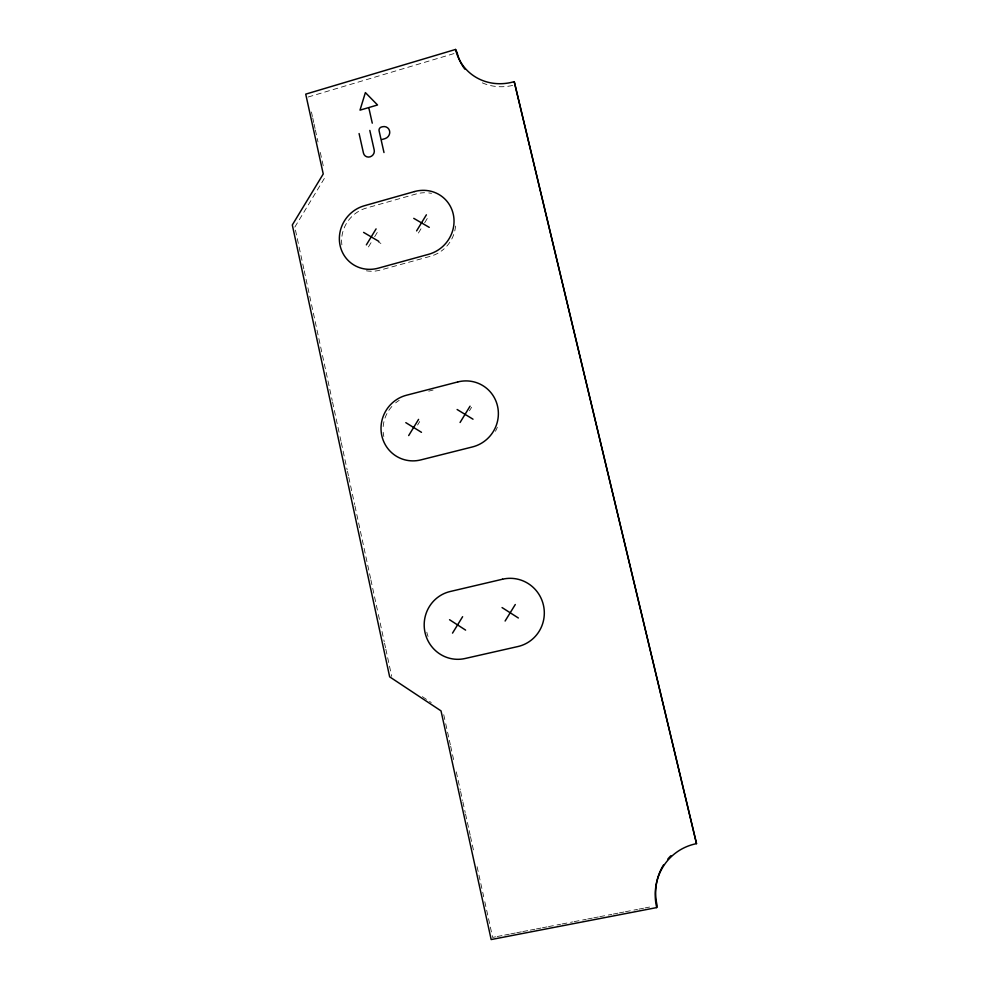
<?xml version="1.0" encoding="UTF-8"?>
<svg xmlns="http://www.w3.org/2000/svg" width="989" height="989" viewBox="0 0 989 989"><rect width="100%" height="100%" fill="white"/><g stroke="black" fill="none" stroke-linecap="round" stroke-linejoin="round"><path stroke-width="0.74" stroke-dasharray="4.95 3.71" d="M294.821 227.111L325.566 176.425M368.464 246.916L371.913 241.254M374.67 236.717L378.119 231.043M418.421 233.033L422.587 226.184M424.677 222.76L428.15 217.061M417.593 425.023L419.707 421.574M469.454 410.806L471.58 407.332M308.135 97.021L455.657 53.085M428.732 391.149L433.095 390.025M495.65 936.818L492.633 937.411L484.041 898.284M497.158 936.534L503.191 935.359M504.699 935.075L509.236 934.197M510.744 933.9L515.269 933.023M516.777 932.738L521.302 931.861M522.81 931.564L528.855 930.402M530.364 930.105L534.888 929.24M536.397 928.943L540.921 928.065M542.442 927.781L546.966 926.903M548.475 926.606L560.553 924.27M562.061 923.986L572.619 921.933M574.127 921.649L586.205 919.313M587.713 919.016L592.238 918.138M593.746 917.854L598.283 916.976M599.791 916.679L611.857 914.355M613.378 914.059L617.902 913.181M619.411 912.896L623.935 912.019M625.444 911.722L637.522 909.386M639.03 909.101L643.555 908.223M645.063 907.927L649.6 907.049M378.367 241.971L380.901 243.467M422.328 696.639L431.253 702.561M311.424 112.004L312.413 116.492M312.747 117.988L313.723 122.488M314.057 123.984L315.046 128.483M315.367 129.979L318.001 141.959M320.3 152.454L323.267 165.929M443.74 714.688L445.384 722.217M445.718 723.725L449.018 738.771M449.352 740.279L450.341 744.791M450.675 746.287L454.31 762.84M456.288 771.877L460.256 789.927M460.59 791.435L462.568 800.472M462.901 801.968L465.213 812.501M465.535 814.009L468.848 829.054M469.169 830.562L470.171 835.075M470.492 836.583L474.127 853.136M477.106 866.673L482.385 890.755M482.719 892.263L483.708 896.776M295.464 230.128L303.92 269.317M304.241 270.825L332.205 400.471M332.527 401.979L339.684 435.148M340.006 436.656L340.982 441.181M341.304 442.676L347.151 469.812M347.485 471.32L348.462 475.845M348.783 477.353L354.631 504.489M354.964 505.997L370.566 578.355M370.887 579.863L378.045 613.032M378.367 614.54L384.214 641.676M384.548 643.184L385.512 647.708M385.846 649.217L391.693 676.352M512.611 85.437A50.204 46.631 -38.9 0 1 479.826 81.679M366.412 270.801A32.884 31.141 -51.6 0 0 380.221 270.108L430.4 256.312A33.132 31.45 -47.8 0 0 444.185 248.758M341.873 244.889A32.884 31.141 -51.6 0 1 366.4 208.036L416.208 193.955A33.132 31.45 -47.8 0 1 424.565 192.719M455.533 226.061A33.132 31.45 -47.8 0 1 445.248 247.769M428.756 192.929A33.132 31.45 -47.8 0 1 431.501 193.374M497.319 427.285A33.577 32.711 -56.5 0 1 495.415 431.291M383.843 436.545A33.354 32.34 -62.4 0 1 383.188 432.292M383.176 426.556A33.354 32.34 -62.4 0 1 393.498 404.798M395.649 402.882A33.354 32.34 -62.4 0 1 399.185 400.36M428.039 636.471A34.133 33.329 86.7 0 1 426.815 632.206"/><path stroke-width="1.48" d="M696.516 843.642L514.231 81.654A50.501 46.891 -38.9 0 1 455.558 49.45L305.725 94.14L323.242 173.977L292.311 224.96L389.666 676.847L441.02 710.881L491.174 939.55L656.708 907.581A56.175 53.295 49.4 0 1 696.516 843.642L514.231 81.654M656.708 907.581L657.141 905.59A55.817 52.961 49.4 0 1 663.52 864.955M366.363 244.864L376.08 228.892M416.604 230.882L426.395 214.811M408.68 435.568L418.582 419.373M460.07 422.488L470.047 406.195M452.517 633.121L462.617 616.703M505.107 621.03L515.281 604.514M368.143 107.752L359.996 110.15L365.386 92.583L377.538 104.982L368.761 107.566L372.272 123.168M381.729 139.585L384.944 138.658A6.367 5.959 -47.3 0 0 389.604 130.981A6.367 5.959 -47.3 0 0 382.261 126.802L381.346 127.062A3.091 2.893 -47.3 0 0 379.084 130.795L383.992 152.541M413.761 218.346L429.263 227.371M363.593 232.39L378.861 241.39M457.128 409.508L473.014 419.2M405.811 422.649L421.475 432.317M502.053 607.567L518.36 617.989M449.55 619.732L465.609 630.117M455.558 49.45L457.128 52.652A50.204 46.631 -38.9 0 0 464.83 69.119M369.812 130.424L374.201 149.982A5.699 5.341 -48.6 0 1 370.022 156.855A5.699 5.341 -48.6 0 1 363.458 153.085L359.094 133.552M667.835 859.021A55.817 52.961 49.4 0 1 670.876 855.72M414.391 191.582L364.298 205.761A33.082 31.314 -51.6 0 0 340.117 245.655A33.082 31.314 -51.6 0 0 378.181 268.192L428.657 254.297A33.329 31.623 -47.8 0 0 453.246 214.094A33.329 31.623 -47.8 0 0 414.391 191.582M457.697 381.964L406.454 395.241A33.552 32.526 -62.4 0 0 381.816 435.692A33.552 32.526 -62.4 0 0 420.844 459.897L472.47 446.929A33.774 32.909 -56.5 0 0 497.541 406.158A33.774 32.909 -56.5 0 0 457.697 381.964M502.56 579.208L450.131 591.521A34.343 33.527 86.8 0 0 425.023 632.527A34.343 33.527 86.8 0 0 465.04 658.513L517.877 646.546A34.528 33.96 82.5 0 0 543.443 605.206A34.528 33.96 82.5 0 0 502.56 579.208"/></g></svg>
